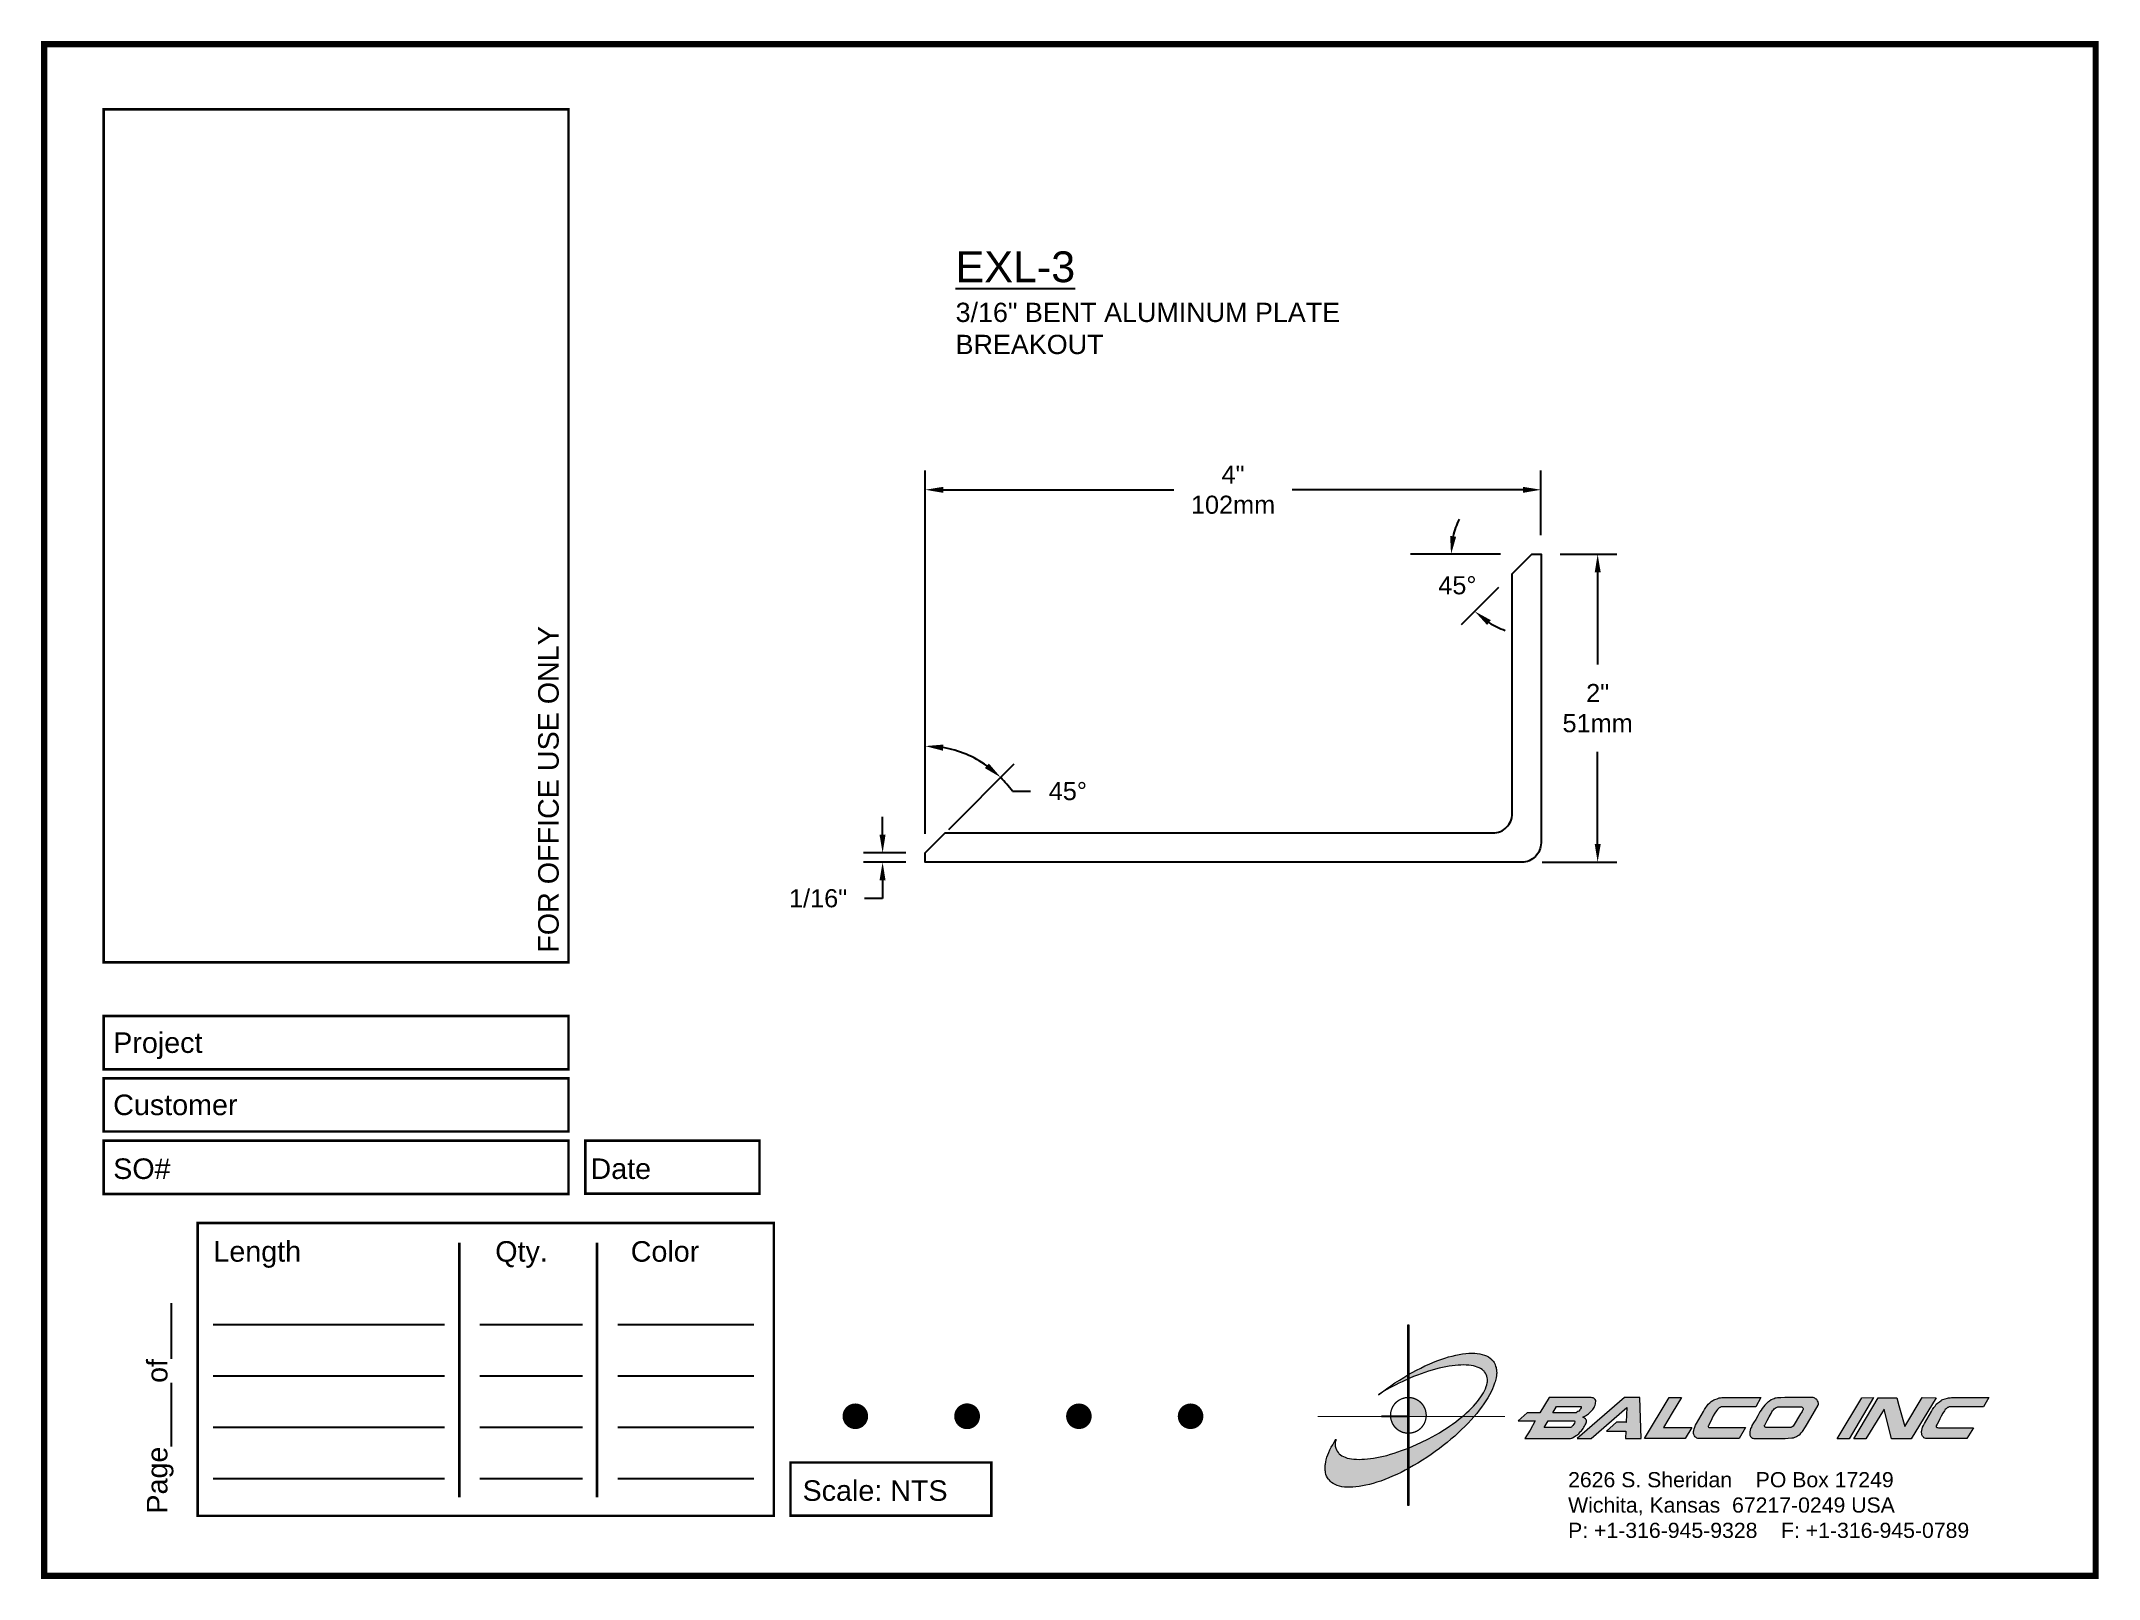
# Paper-space layout 'Breakout' of a CAD drawing. Header units: inches. Extents: x 0 to 10, y 0 to 7.5.
# The model-space entities are those that its viewports show. They can reach past a viewport. Long polylines and large blocks are cut down to what shows.
import ezdxf

# ---------------------------------------------------------------- set-up
doc = ezdxf.new("R2010")
doc.units = ezdxf.units.IN
doc.header["$MEASUREMENT"] = 0
for name, color, linetype in [('Border', 7, 'Continuous'), ('Dimensions', 3, 'Continuous'), ('Metals', 7, 'Continuous'), ('Text', 2, 'Continuous')]:
    doc.layers.add(name, color=color, linetype=linetype)
doc.styles.add('Arial', font='arial.ttf')
doc.dimstyles.new('ARIAL', dxfattribs={"dimtxt": 0.1175, "dimasz": 0.1175, "dimexe": 0.125, "dimexo": 0.125, "dimgap": 0.125, "dimtad": 0, "dimtih": 1, "dimtoh": 1, "dimdec": 4, "dimzin": 0, "dimdsep": 46, "dimlunit": 4, "dimtxsty": 'Arial', "dimcen": 0.09, "dimadec": 0, "dimazin": 0, "dimtfac": 1, "dimtdec": 4, "dimtofl": 0, "dimtmove": 0, "dimatfit": 3, "dimfxl": 0, "dimfrac": 2, "dimtolj": 1, "dimtzin": 0, "dimarcsym": 0})

# ---------------------------------------------------------------- blocks, each defined once
blk = doc.blocks.new('CADlogo')
h = blk.add_hatch(color=256)
h.paths.add_polyline_path([(0.918, 1.81), (0.909, 1.81), (0.909, 1.322), (0.918, 1.327)])
h.paths.add_polyline_path([(0.918, 1.285), (0.909, 1.281), (0.909, 1.1), (0.918, 1.1)])
h.paths.add_polyline_path([(0.918, 0.917), (0.909, 0.917), (0.909, 0.762), (0.909, 0.753), (0.91, 0.753), (0.918, 0.753)])
h.paths.add_polyline_path([(0.918, 1.091), (0.918, 1.1), (0.91, 1.1), (0.909, 1.1), (0.909, 0.917), (0.918, 0.917), (0.918, 0.919), (0.915, 0.919)])
h.paths.add_polyline_path([(0.918, 0.412), (0.909, 0.407), (0.909, 0.049), (0.918, 0.049)])
h.paths.add_polyline_path([(0.918, 0.753), (0.909, 0.753), (0.909, 0.606), (0.918, 0.609)])
h.paths.add_polyline_path([(0.918, 0.609), (0.909, 0.606), (0.909, 0.407), (0.918, 0.412)])
h.paths.add_polyline_path([(0.918, 1.327), (0.909, 1.322), (0.909, 1.281), (0.918, 1.285)])
h = blk.add_hatch(color=175)
h.paths.add_polyline_path([(0.574, 0.51), (0.543, 0.506), (0.514, 0.502), (0.487, 0.499), (0.459, 0.499), (0.432, 0.497), (0.406, 0.499), (0.382, 0.5), (0.36, 0.502), (0.338, 0.508), (0.318, 0.511), (0.298, 0.519), (0.282, 0.526), (0.265, 0.533), (0.252, 0.543), (0.24, 0.553), (0.234, 0.559), (0.229, 0.564), (0.22, 0.577), (0.212, 0.592), (0.205, 0.607), (0.203, 0.616), (0.201, 0.627), (0.199, 0.643), (0.201, 0.66), (0.201, 0.671), (0.205, 0.682), (0.207, 0.694), (0.19, 0.667), (0.176, 0.641), (0.161, 0.616), (0.148, 0.59), (0.137, 0.566), (0.128, 0.543), (0.119, 0.519), (0.113, 0.495), (0.108, 0.473), (0.104, 0.451), (0.103, 0.44), (0.103, 0.429), (0.101, 0.409), (0.103, 0.391), (0.104, 0.38), (0.106, 0.371), (0.11, 0.352), (0.115, 0.336), (0.124, 0.318), (0.13, 0.31), (0.135, 0.301), (0.143, 0.294), (0.15, 0.286), (0.165, 0.274), (0.181, 0.263), (0.199, 0.254), (0.22, 0.244), (0.242, 0.237), (0.263, 0.232), (0.289, 0.228), (0.315, 0.226), (0.342, 0.226), (0.371, 0.226), (0.402, 0.23), (0.434, 0.233), (0.467, 0.239), (0.499, 0.246), (0.534, 0.254), (0.571, 0.263), (0.606, 0.275), (0.644, 0.286), (0.682, 0.301), (0.721, 0.318), (0.759, 0.334), (0.799, 0.352), (0.841, 0.371), (0.882, 0.393), (0.909, 0.407), (0.909, 0.606), (0.884, 0.596), (0.847, 0.583), (0.81, 0.57), (0.774, 0.559), (0.739, 0.548), (0.704, 0.537), (0.671, 0.53), (0.638, 0.522), (0.606, 0.515)])
h.paths.add_polyline_path([(1.18, 0.738), (1.109, 0.698), (1.034, 0.661), (0.957, 0.627), (0.918, 0.609), (0.918, 0.412), (0.924, 0.414), (0.964, 0.438), (1.006, 0.462), (1.05, 0.489), (1.092, 0.517), (1.134, 0.544), (1.174, 0.574), (1.215, 0.603), (1.253, 0.634), (1.291, 0.663), (1.328, 0.694), (1.365, 0.725), (1.399, 0.757), (1.432, 0.788), (1.463, 0.819), (1.494, 0.85), (1.524, 0.883), (1.554, 0.917), (1.44, 0.917), (1.429, 0.908), (1.401, 0.886), (1.374, 0.864), (1.343, 0.842), (1.312, 0.822), (1.28, 0.8), (1.248, 0.778), (1.215, 0.758)])
h.paths.add_polyline_path([(1.769, 1.382), (1.767, 1.393), (1.763, 1.404), (1.758, 1.422), (1.749, 1.441), (1.743, 1.45), (1.738, 1.457), (1.73, 1.464), (1.725, 1.472), (1.709, 1.485), (1.692, 1.496), (1.674, 1.506), (1.654, 1.514), (1.632, 1.521), (1.61, 1.527), (1.584, 1.53), (1.559, 1.532), (1.531, 1.532), (1.502, 1.532), (1.471, 1.53), (1.44, 1.527), (1.407, 1.521), (1.374, 1.514), (1.339, 1.505), (1.304, 1.496), (1.268, 1.485), (1.229, 1.472), (1.191, 1.457), (1.152, 1.442), (1.114, 1.426), (1.074, 1.408), (1.034, 1.388), (0.991, 1.367), (0.951, 1.346), (0.918, 1.327), (0.918, 1.285), (0.926, 1.289), (0.964, 1.305), (1.001, 1.32), (1.037, 1.333), (1.074, 1.346), (1.109, 1.356), (1.143, 1.367), (1.178, 1.378), (1.213, 1.386), (1.246, 1.393), (1.277, 1.4), (1.31, 1.406), (1.339, 1.41), (1.368, 1.413), (1.398, 1.417), (1.425, 1.417), (1.452, 1.419), (1.476, 1.417), (1.502, 1.415), (1.524, 1.413), (1.546, 1.408), (1.566, 1.404), (1.584, 1.397), (1.602, 1.389), (1.617, 1.382), (1.632, 1.373), (1.644, 1.362), (1.65, 1.356), (1.655, 1.351), (1.665, 1.338), (1.672, 1.325), (1.677, 1.309), (1.681, 1.294), (1.683, 1.278), (1.683, 1.261), (1.683, 1.252), (1.681, 1.243), (1.677, 1.225), (1.672, 1.207), (1.665, 1.186), (1.655, 1.166), (1.644, 1.146), (1.632, 1.126), (1.619, 1.106), (1.602, 1.084), (1.586, 1.062), (1.568, 1.04), (1.548, 1.018), (1.527, 0.996), (1.504, 0.974), (1.48, 0.952), (1.456, 0.93), (1.44, 0.917), (1.554, 0.917), (1.579, 0.945), (1.602, 0.976), (1.626, 1.007), (1.648, 1.038), (1.668, 1.067), (1.687, 1.097), (1.703, 1.128), (1.719, 1.155), (1.732, 1.185), (1.743, 1.212), (1.752, 1.239), (1.758, 1.252), (1.762, 1.265), (1.767, 1.291), (1.771, 1.314), (1.771, 1.327), (1.773, 1.338), (1.771, 1.362), (1.771, 1.373)])
h.paths.add_polyline_path([(0.867, 1.296), (0.825, 1.271), (0.781, 1.243), (0.741, 1.214), (0.701, 1.186), (0.66, 1.157), (0.622, 1.128), (0.675, 1.161), (0.732, 1.194), (0.79, 1.225), (0.82, 1.239), (0.851, 1.254), (0.909, 1.281), (0.909, 1.322)])
h = blk.add_hatch(color=256)
h.paths.add_polyline_path([(1.074, 0.991), (1.07, 1.001), (1.065, 1.011), (1.059, 1.021), (1.053, 1.03), (1.046, 1.038), (1.039, 1.047), (1.031, 1.054), (1.022, 1.062), (1.014, 1.068), (1.004, 1.074), (0.995, 1.08), (0.985, 1.085), (0.975, 1.089), (0.964, 1.093), (0.954, 1.096), (0.943, 1.098), (0.932, 1.099), (0.921, 1.1), (0.918, 1.1), (0.918, 0.917), (0.94, 0.917), (1.086, 0.917), (1.087, 0.927), (1.086, 0.938), (1.085, 0.949), (1.083, 0.96), (1.081, 0.97), (1.078, 0.981)])
h.paths.add_polyline_path([(0.909, 0.917), (0.739, 0.917), (0.74, 0.91), (0.741, 0.899), (0.743, 0.888), (0.746, 0.878), (0.75, 0.867), (0.754, 0.857), (0.758, 0.847), (0.764, 0.837), (0.77, 0.828), (0.776, 0.819), (0.783, 0.811), (0.791, 0.803), (0.799, 0.795), (0.808, 0.788), (0.817, 0.782), (0.826, 0.776), (0.836, 0.771), (0.846, 0.766), (0.856, 0.762), (0.867, 0.759), (0.877, 0.757), (0.888, 0.755), (0.899, 0.753), (0.909, 0.753)])
h.paths.add_polyline_path([(0.918, 1.1), (0.91, 1.1), (0.909, 1.1), (0.909, 0.917), (0.918, 0.917)])
h = blk.add_hatch(color=256)
h.paths.add_polyline_path([(2.148, 0.874), (2.098, 0.784), (2.049, 0.7), (2.484, 0.7), (2.491, 0.702), (2.501, 0.703), (2.508, 0.705), (2.512, 0.707), (2.517, 0.711), (2.532, 0.72), (2.546, 0.729), (2.554, 0.735), (2.563, 0.74), (2.572, 0.747), (2.581, 0.757), (2.59, 0.768), (2.599, 0.777), (2.616, 0.799), (2.623, 0.811), (2.63, 0.822), (2.636, 0.833), (2.641, 0.844), (2.645, 0.855), (2.647, 0.864), (2.647, 0.879), (2.645, 0.883), (2.641, 0.886), (2.638, 0.892), (2.629, 0.899), (2.619, 0.905), (2.612, 0.91), (2.64, 0.921), (2.658, 0.936), (2.669, 0.943), (2.678, 0.95), (2.694, 0.967), (2.702, 0.976), (2.709, 0.985), (2.716, 0.994), (2.722, 1.005), (2.727, 1.014), (2.731, 1.025), (2.735, 1.038), (2.736, 1.049), (2.738, 1.062), (2.738, 1.073), (2.733, 1.082), (2.727, 1.088), (2.72, 1.093), (2.713, 1.097), (2.704, 1.099), (2.694, 1.1), (2.685, 1.102), (2.674, 1.102), (2.285, 1.102), (2.195, 0.952), (2.069, 0.952), (1.981, 0.874)])
h.paths.add_polyline_path([(2.274, 0.874), (2.53, 0.874), (2.534, 0.865), (2.532, 0.852), (2.524, 0.841), (2.515, 0.828), (2.505, 0.815), (2.493, 0.81), (2.49, 0.808), (2.235, 0.808)], flags=16)
h.paths.add_polyline_path([(2.321, 0.952), (2.356, 1.014), (2.587, 1.014), (2.592, 1.014), (2.597, 1.014), (2.597, 1.003), (2.59, 0.991), (2.583, 0.98), (2.569, 0.966), (2.555, 0.958), (2.546, 0.952), (2.535, 0.952)], flags=16)
h.paths.add_polyline_path([(3.04, 1.002), (3.036, 0.859), (2.941, 0.859), (2.844, 0.773), (3.031, 0.773), (3.027, 0.7), (3.181, 0.7), (3.168, 1.102), (3.02, 1.102), (2.557, 0.7), (2.694, 0.7)])
h.paths.add_polyline_path([(3.214, 0.7), (3.611, 0.7), (3.675, 0.808), (3.397, 0.808), (3.441, 0.881), (3.483, 0.952), (3.574, 1.102), (3.454, 1.102)])
h.paths.add_polyline_path([(3.788, 0.965), (3.766, 0.927), (3.743, 0.885), (3.721, 0.846), (3.71, 0.83), (3.702, 0.811), (3.697, 0.795), (3.693, 0.778), (3.691, 0.769), (3.691, 0.76), (3.691, 0.749), (3.693, 0.74), (3.7, 0.727), (3.708, 0.716), (3.711, 0.714), (3.724, 0.705), (3.733, 0.702), (3.744, 0.702), (3.757, 0.7), (3.774, 0.7), (4.134, 0.7), (4.196, 0.808), (3.854, 0.808), (3.841, 0.808), (3.833, 0.816), (3.836, 0.826), (3.843, 0.841), (3.856, 0.864), (3.869, 0.892), (3.883, 0.921), (3.898, 0.949), (3.914, 0.972), (3.924, 0.983), (3.931, 0.992), (3.943, 1.002), (3.954, 1.008), (3.969, 1.011), (4.297, 1.011), (4.346, 1.102), (4.238, 1.102), (4.15, 1.102), (4.075, 1.1), (3.997, 1.102), (3.982, 1.1), (3.968, 1.1), (3.955, 1.099), (3.942, 1.097), (3.92, 1.089), (3.9, 1.082), (3.889, 1.078), (3.88, 1.073), (3.863, 1.062), (3.849, 1.049), (3.834, 1.035), (3.821, 1.018), (3.81, 1.002), (3.799, 0.983)])
h.paths.add_polyline_path([(4.509, 1.097), (4.496, 1.095), (4.485, 1.093), (4.476, 1.089), (4.465, 1.086), (4.447, 1.077), (4.43, 1.066), (4.421, 1.06), (4.414, 1.055), (4.399, 1.04), (4.386, 1.025), (4.372, 1.011), (4.361, 0.994), (4.35, 0.976), (4.337, 0.96), (4.317, 0.923), (4.297, 0.888), (4.275, 0.855), (4.26, 0.828), (4.255, 0.813), (4.247, 0.799), (4.244, 0.784), (4.242, 0.777), (4.24, 0.769), (4.238, 0.753), (4.238, 0.735), (4.246, 0.722), (4.251, 0.714), (4.253, 0.713), (4.257, 0.711), (4.262, 0.705), (4.269, 0.703), (4.278, 0.702), (4.289, 0.7), (4.564, 0.7), (4.571, 0.7), (4.584, 0.702), (4.613, 0.703), (4.648, 0.707), (4.664, 0.709), (4.677, 0.713), (4.686, 0.716), (4.694, 0.722), (4.705, 0.727), (4.717, 0.735), (4.73, 0.744), (4.741, 0.755), (4.752, 0.769), (4.781, 0.815), (4.833, 0.903), (4.906, 1.025), (4.908, 1.035), (4.908, 1.046), (4.906, 1.051), (4.906, 1.057), (4.9, 1.069), (4.893, 1.08), (4.889, 1.082), (4.888, 1.086), (4.88, 1.089), (4.873, 1.093), (4.866, 1.097), (4.856, 1.1), (4.846, 1.1), (4.844, 1.1), (4.73, 1.1), (4.626, 1.1), (4.58, 1.1), (4.542, 1.099), (4.524, 1.099)])
h.paths.add_polyline_path([(4.527, 1.011), (4.54, 1.011), (4.745, 1.011), (4.752, 1.003), (4.758, 0.998), (4.758, 0.985), (4.756, 0.98), (4.754, 0.974), (4.749, 0.965), (4.743, 0.956), (4.734, 0.941), (4.663, 0.821), (4.648, 0.812), (4.639, 0.81), (4.633, 0.808), (4.622, 0.808), (4.61, 0.808), (4.416, 0.808), (4.398, 0.808), (4.39, 0.813), (4.387, 0.813), (4.385, 0.819), (4.378, 0.825), (4.385, 0.832), (4.408, 0.877), (4.428, 0.914), (4.447, 0.945), (4.454, 0.96), (4.461, 0.971), (4.474, 0.986), (4.487, 0.996), (4.496, 1.002), (4.508, 1.009), (4.516, 1.009)], flags=16)
h.paths.add_polyline_path([(5.089, 0.698), (5.206, 0.698), (5.445, 1.1), (5.33, 1.099)])
h.paths.add_polyline_path([(5.489, 1.099), (5.252, 0.698), (5.37, 0.698), (5.548, 0.987), (5.621, 0.698), (5.811, 0.698), (6.055, 1.099), (5.919, 1.1), (5.749, 0.817), (5.709, 0.954), (5.691, 1.024), (5.672, 1.099)])
h.paths.add_polyline_path([(6.086, 1.06), (6.069, 1.047), (6.056, 1.035), (6.044, 1.018), (6.031, 1.002), (6.02, 0.983), (6.009, 0.965), (5.987, 0.925), (5.965, 0.885), (5.941, 0.846), (5.932, 0.828), (5.923, 0.811), (5.917, 0.795), (5.914, 0.778), (5.912, 0.769), (5.912, 0.758), (5.914, 0.749), (5.916, 0.738), (5.921, 0.725), (5.928, 0.716), (5.936, 0.709), (5.945, 0.705), (5.954, 0.702), (5.965, 0.7), (5.98, 0.7), (5.994, 0.7), (6.355, 0.7), (6.419, 0.806), (6.073, 0.806), (6.056, 0.811), (6.056, 0.821), (6.056, 0.826), (6.064, 0.841), (6.077, 0.864), (6.089, 0.892), (6.104, 0.919), (6.119, 0.947), (6.135, 0.972), (6.144, 0.983), (6.153, 0.992), (6.163, 1), (6.166, 1.003), (6.172, 1.005), (6.178, 1.008), (6.19, 1.011), (6.517, 1.011), (6.569, 1.1), (6.459, 1.102), (6.373, 1.1), (6.296, 1.1), (6.217, 1.1), (6.203, 1.1), (6.19, 1.099), (6.175, 1.099), (6.164, 1.095), (6.141, 1.089), (6.12, 1.082), (6.111, 1.077), (6.102, 1.073)])
blk.add_hatch(color=256).paths.add_polyline_path([(0.918, 0.609), (0.909, 0.606), (0.909, 0.407), (0.918, 0.412)])
for q in [(0.65, 0.917), (0.909, 0.648)]:
    blk.add_line((0.909, 0.917), q)
at = {"color": 7, "lineweight": 0}
for points in [[(0.909, 1.81), (0.918, 1.81), (0.918, 0.049), (0.909, 0.049), (0.909, 1.81)], [(2.738, 1.073), (2.733, 1.082), (2.727, 1.088), (2.72, 1.093), (2.713, 1.097), (2.704, 1.099), (2.694, 1.1), (2.685, 1.102), (2.674, 1.102), (2.285, 1.102), (2.195, 0.952), (2.069, 0.952), (1.981, 0.874), (2.148, 0.874), (2.098, 0.784), (2.049, 0.7), (2.484, 0.7), (2.491, 0.702), (2.501, 0.703), (2.508, 0.705), (2.512, 0.707), (2.517, 0.711), (2.532, 0.72), (2.546, 0.729), (2.554, 0.735), (2.563, 0.74), (2.572, 0.747), (2.581, 0.757), (2.59, 0.768), (2.599, 0.777), (2.616, 0.799), (2.623, 0.811), (2.63, 0.822), (2.636, 0.833), (2.641, 0.844), (2.645, 0.855), (2.647, 0.864), (2.647, 0.874), (2.647, 0.879), (2.645, 0.883), (2.641, 0.886), (2.638, 0.892), (2.629, 0.899), (2.619, 0.905), (2.612, 0.91), (2.64, 0.921), (2.658, 0.936), (2.669, 0.943), (2.678, 0.95), (2.694, 0.967), (2.702, 0.976), (2.709, 0.985), (2.716, 0.994), (2.722, 1.005), (2.727, 1.014), (2.731, 1.025), (2.735, 1.038), (2.736, 1.049), (2.738, 1.062), (2.738, 1.073), (2.738, 1.073)], [(2.587, 0.985), (2.583, 0.98), (2.572, 0.969), (2.565, 0.963), (2.555, 0.958), (2.546, 0.952), (2.535, 0.952), (2.321, 0.952), (2.356, 1.014), (2.587, 1.014), (2.592, 1.014), (2.594, 1.014), (2.596, 1.013), (2.597, 1.011), (2.597, 1.005), (2.596, 1), (2.59, 0.991), (2.587, 0.985), (2.587, 0.985)], [(3.027, 0.7), (3.181, 0.7), (3.168, 1.102), (3.02, 1.102), (2.557, 0.7), (2.694, 0.7), (3.04, 1.002), (3.036, 0.859), (3.038, 0.859), (2.941, 0.859), (2.844, 0.773), (3.031, 0.773), (3.027, 0.7), (3.027, 0.7)], [(3.214, 0.7), (3.454, 1.102), (3.574, 1.102), (3.483, 0.952), (3.441, 0.881), (3.397, 0.808), (3.675, 0.808), (3.611, 0.7), (3.214, 0.7), (3.214, 0.7)], [(3.969, 1.011), (3.96, 1.009), (3.955, 1.007), (3.949, 1.005), (3.946, 1.003), (3.94, 1), (3.931, 0.992), (3.924, 0.983), (3.914, 0.972), (3.898, 0.949), (3.883, 0.921), (3.869, 0.892), (3.856, 0.864), (3.843, 0.841), (3.836, 0.826), (3.834, 0.821), (3.834, 0.817), (3.836, 0.813), (3.839, 0.81), (3.847, 0.808), (3.854, 0.808), (4.196, 0.808), (4.134, 0.7), (3.774, 0.7), (3.757, 0.7), (3.744, 0.702), (3.733, 0.702), (3.724, 0.705), (3.715, 0.711), (3.711, 0.713), (3.708, 0.716), (3.7, 0.727), (3.693, 0.74), (3.691, 0.749), (3.691, 0.76), (3.691, 0.769), (3.693, 0.778), (3.697, 0.795), (3.702, 0.811), (3.71, 0.83), (3.721, 0.846), (3.743, 0.885), (3.766, 0.927), (3.788, 0.965), (3.799, 0.983), (3.81, 1.002), (3.821, 1.018), (3.834, 1.035), (3.849, 1.049), (3.863, 1.062), (3.88, 1.073), (3.889, 1.078), (3.9, 1.082), (3.92, 1.089), (3.942, 1.097), (3.955, 1.099), (3.968, 1.1), (3.982, 1.1), (3.997, 1.102), (4.075, 1.1), (4.15, 1.102), (4.238, 1.102), (4.346, 1.102), (4.297, 1.011), (3.969, 1.011), (3.969, 1.011)], [(4.846, 1.1), (4.844, 1.1), (4.73, 1.1), (4.626, 1.1), (4.58, 1.1), (4.542, 1.099), (4.524, 1.099), (4.509, 1.097), (4.496, 1.095), (4.485, 1.093), (4.476, 1.089), (4.465, 1.086), (4.447, 1.077), (4.43, 1.066), (4.421, 1.06), (4.414, 1.055), (4.399, 1.04), (4.386, 1.025), (4.372, 1.011), (4.361, 0.994), (4.35, 0.976), (4.337, 0.96), (4.317, 0.923), (4.297, 0.888), (4.275, 0.855), (4.26, 0.828), (4.255, 0.813), (4.247, 0.799), (4.244, 0.784), (4.242, 0.777), (4.24, 0.769), (4.238, 0.753), (4.238, 0.735), (4.246, 0.722), (4.251, 0.714), (4.253, 0.713), (4.257, 0.711), (4.262, 0.705), (4.269, 0.703), (4.278, 0.702), (4.289, 0.7), (4.564, 0.7), (4.571, 0.7), (4.584, 0.702), (4.613, 0.703), (4.648, 0.707), (4.664, 0.709), (4.677, 0.713), (4.686, 0.716), (4.694, 0.722), (4.705, 0.727), (4.717, 0.735), (4.73, 0.744), (4.741, 0.755), (4.752, 0.769), (4.781, 0.815), (4.833, 0.903), (4.906, 1.025), (4.908, 1.035), (4.908, 1.046), (4.906, 1.051), (4.906, 1.057), (4.9, 1.069), (4.897, 1.075), (4.893, 1.08), (4.889, 1.082), (4.888, 1.086), (4.88, 1.089), (4.873, 1.093), (4.866, 1.097), (4.856, 1.1), (4.846, 1.1), (4.846, 1.1)], [(4.734, 0.941), (4.663, 0.821), (4.653, 0.815), (4.646, 0.811), (4.639, 0.81), (4.633, 0.808), (4.622, 0.808), (4.61, 0.808), (4.416, 0.808), (4.403, 0.808), (4.396, 0.81), (4.39, 0.813), (4.388, 0.813), (4.386, 0.815), (4.385, 0.819), (4.383, 0.821), (4.383, 0.826), (4.383, 0.83), (4.385, 0.832), (4.408, 0.877), (4.428, 0.914), (4.447, 0.945), (4.454, 0.96), (4.461, 0.971), (4.471, 0.982), (4.478, 0.989), (4.487, 0.996), (4.496, 1.002), (4.505, 1.007), (4.511, 1.009), (4.516, 1.009), (4.527, 1.011), (4.54, 1.011), (4.743, 1.011), (4.749, 1.007), (4.752, 1.003), (4.756, 1), (4.758, 0.994), (4.758, 0.985), (4.756, 0.98), (4.754, 0.974), (4.749, 0.965), (4.743, 0.956), (4.734, 0.941), (4.734, 0.941)], [(5.089, 0.698), (5.33, 1.099), (5.445, 1.1), (5.206, 0.698), (5.091, 0.698), (5.089, 0.698), (5.089, 0.698)], [(5.811, 0.698), (5.621, 0.698), (5.548, 0.987), (5.37, 0.698), (5.252, 0.698), (5.489, 1.099), (5.672, 1.099), (5.691, 1.024), (5.709, 0.954), (5.749, 0.817), (5.919, 1.1), (6.055, 1.099), (5.811, 0.698), (5.811, 0.698)], [(6.19, 1.011), (6.181, 1.009), (6.175, 1.007), (6.172, 1.005), (6.166, 1.003), (6.163, 1), (6.153, 0.992), (6.144, 0.983), (6.135, 0.972), (6.119, 0.947), (6.104, 0.919), (6.089, 0.892), (6.077, 0.864), (6.064, 0.841), (6.056, 0.826), (6.056, 0.821), (6.056, 0.815), (6.058, 0.811), (6.062, 0.81), (6.067, 0.808), (6.077, 0.806), (6.419, 0.806), (6.355, 0.7), (5.994, 0.7), (5.98, 0.7), (5.965, 0.7), (5.954, 0.702), (5.945, 0.705), (5.936, 0.709), (5.932, 0.713), (5.928, 0.716), (5.921, 0.725), (5.916, 0.738), (5.914, 0.749), (5.912, 0.758), (5.912, 0.769), (5.914, 0.778), (5.917, 0.795), (5.923, 0.811), (5.932, 0.828), (5.941, 0.846), (5.965, 0.885), (5.987, 0.925), (6.009, 0.965), (6.02, 0.983), (6.031, 1.002), (6.044, 1.018), (6.056, 1.035), (6.069, 1.047), (6.086, 1.06), (6.102, 1.073), (6.111, 1.077), (6.12, 1.082), (6.141, 1.089), (6.164, 1.095), (6.175, 1.099), (6.19, 1.099), (6.203, 1.1), (6.217, 1.1), (6.296, 1.1), (6.373, 1.1), (6.459, 1.102), (6.569, 1.1), (6.517, 1.011), (6.19, 1.011), (6.19, 1.011)], [(2.484, 0.808), (2.235, 0.808), (2.274, 0.874), (2.524, 0.874), (2.53, 0.872), (2.532, 0.87), (2.533, 0.866), (2.533, 0.863), (2.532, 0.852), (2.524, 0.841), (2.515, 0.828), (2.506, 0.817), (2.501, 0.813), (2.493, 0.81), (2.49, 0.808), (2.486, 0.808), (2.484, 0.808), (2.484, 0.808)]]:
    blk.add_lwpolyline(points, dxfattribs=at)
at = {"color": 175, "lineweight": 0}
blk.add_lwpolyline([(1.758, 1.422), (1.763, 1.404), (1.767, 1.393), (1.769, 1.382), (1.771, 1.373), (1.771, 1.362), (1.773, 1.338), (1.771, 1.327), (1.771, 1.314), (1.767, 1.291), (1.762, 1.265), (1.758, 1.252), (1.752, 1.239), (1.743, 1.212), (1.732, 1.185), (1.719, 1.155), (1.703, 1.128), (1.687, 1.097), (1.668, 1.067), (1.648, 1.038), (1.626, 1.007), (1.602, 0.976), (1.579, 0.945), (1.551, 0.914), (1.524, 0.883), (1.494, 0.85), (1.463, 0.819), (1.432, 0.788), (1.399, 0.757), (1.365, 0.725), (1.328, 0.694), (1.291, 0.663), (1.253, 0.634), (1.215, 0.603), (1.174, 0.574), (1.134, 0.544), (1.092, 0.517), (1.05, 0.489), (1.006, 0.462), (0.964, 0.438), (0.924, 0.414), (0.882, 0.393), (0.841, 0.371), (0.799, 0.352), (0.759, 0.334), (0.721, 0.318), (0.682, 0.301), (0.644, 0.286), (0.606, 0.275), (0.571, 0.263), (0.534, 0.254), (0.499, 0.246), (0.467, 0.239), (0.434, 0.233), (0.402, 0.23), (0.371, 0.226), (0.342, 0.226), (0.315, 0.226), (0.289, 0.228), (0.263, 0.232), (0.242, 0.237), (0.22, 0.244), (0.199, 0.254), (0.181, 0.263), (0.165, 0.274), (0.15, 0.286), (0.143, 0.294), (0.135, 0.301), (0.13, 0.31), (0.124, 0.318), (0.115, 0.336), (0.11, 0.352), (0.106, 0.371), (0.104, 0.38), (0.103, 0.391), (0.101, 0.409), (0.103, 0.429), (0.103, 0.44), (0.104, 0.451), (0.108, 0.473), (0.113, 0.495), (0.119, 0.519), (0.128, 0.543), (0.137, 0.566), (0.148, 0.59), (0.161, 0.616), (0.176, 0.641), (0.19, 0.667), (0.207, 0.694), (0.205, 0.682), (0.201, 0.671), (0.201, 0.66), (0.199, 0.649), (0.199, 0.638), (0.201, 0.627), (0.203, 0.616), (0.205, 0.607), (0.212, 0.592), (0.22, 0.577), (0.229, 0.564), (0.234, 0.559), (0.24, 0.553), (0.252, 0.543), (0.265, 0.533), (0.282, 0.526), (0.298, 0.519), (0.318, 0.511), (0.338, 0.508), (0.36, 0.502), (0.382, 0.5), (0.406, 0.499), (0.432, 0.497), (0.459, 0.499), (0.487, 0.499), (0.514, 0.502), (0.543, 0.506), (0.574, 0.51), (0.606, 0.515), (0.638, 0.522), (0.671, 0.53), (0.704, 0.537), (0.739, 0.548), (0.774, 0.559), (0.81, 0.57), (0.847, 0.583), (0.884, 0.596), (0.92, 0.61), (0.957, 0.627), (1.034, 0.661), (1.109, 0.698), (1.18, 0.738), (1.215, 0.758), (1.248, 0.778), (1.28, 0.8), (1.312, 0.822), (1.343, 0.842), (1.374, 0.864), (1.401, 0.886), (1.429, 0.908), (1.456, 0.93), (1.48, 0.952), (1.504, 0.974), (1.527, 0.996), (1.548, 1.018), (1.568, 1.04), (1.586, 1.062), (1.602, 1.084), (1.619, 1.106), (1.632, 1.126), (1.644, 1.146), (1.655, 1.166), (1.665, 1.186), (1.672, 1.207), (1.677, 1.225), (1.681, 1.243), (1.683, 1.252), (1.683, 1.261), (1.683, 1.278), (1.681, 1.294), (1.677, 1.309), (1.672, 1.325), (1.665, 1.338), (1.655, 1.351), (1.65, 1.356), (1.644, 1.362), (1.632, 1.373), (1.617, 1.382), (1.602, 1.389), (1.584, 1.397), (1.566, 1.404), (1.546, 1.408), (1.524, 1.413), (1.502, 1.415), (1.476, 1.417), (1.452, 1.419), (1.425, 1.417), (1.398, 1.417), (1.368, 1.413), (1.339, 1.41), (1.31, 1.406), (1.277, 1.4), (1.246, 1.393), (1.213, 1.386), (1.178, 1.378), (1.143, 1.367), (1.109, 1.356), (1.074, 1.346), (1.037, 1.333), (1.001, 1.32), (0.964, 1.305), (0.926, 1.289), (0.851, 1.254), (0.82, 1.239), (0.79, 1.225), (0.732, 1.194), (0.675, 1.161), (0.622, 1.128), (0.66, 1.157), (0.701, 1.186), (0.741, 1.214), (0.781, 1.243), (0.825, 1.271), (0.867, 1.296), (0.909, 1.322), (0.951, 1.346), (0.991, 1.367), (1.034, 1.388), (1.074, 1.408), (1.114, 1.426), (1.152, 1.442), (1.191, 1.457), (1.229, 1.472), (1.268, 1.485), (1.304, 1.496), (1.339, 1.505), (1.374, 1.514), (1.407, 1.521), (1.44, 1.527), (1.471, 1.53), (1.502, 1.532), (1.531, 1.532), (1.559, 1.532), (1.584, 1.53), (1.61, 1.527), (1.632, 1.521), (1.654, 1.514), (1.674, 1.506), (1.692, 1.496), (1.709, 1.485), (1.725, 1.472), (1.73, 1.464), (1.738, 1.457), (1.743, 1.45), (1.749, 1.441), (1.758, 1.422), (1.758, 1.422)], dxfattribs=at)
at = {"color": 7, "lineweight": 0, "const_width": 0.0128}
blk.add_lwpolyline([(1.087, 0.927), (1.086, 0.938), (1.085, 0.949), (1.083, 0.96), (1.081, 0.97), (1.078, 0.981), (1.074, 0.991), (1.07, 1.001), (1.065, 1.011), (1.059, 1.021), (1.053, 1.03), (1.046, 1.038), (1.039, 1.047), (1.031, 1.054), (1.022, 1.062), (1.014, 1.068), (1.004, 1.074), (0.995, 1.08), (0.985, 1.085), (0.975, 1.089), (0.964, 1.093), (0.954, 1.096), (0.943, 1.098), (0.932, 1.099), (0.921, 1.1), (0.91, 1.1), (0.899, 1.1), (0.888, 1.099), (0.877, 1.097), (0.867, 1.094), (0.856, 1.091), (0.846, 1.087), (0.836, 1.082), (0.826, 1.077), (0.817, 1.071), (0.808, 1.065), (0.799, 1.058), (0.791, 1.05), (0.783, 1.043), (0.776, 1.034), (0.77, 1.025), (0.764, 1.016), (0.758, 1.006), (0.754, 0.996), (0.75, 0.986), (0.746, 0.976), (0.743, 0.965), (0.741, 0.954), (0.74, 0.943), (0.739, 0.932), (0.739, 0.921), (0.74, 0.91), (0.741, 0.899), (0.743, 0.888), (0.746, 0.878), (0.75, 0.867), (0.754, 0.857), (0.758, 0.847), (0.764, 0.837), (0.77, 0.828), (0.776, 0.819), (0.783, 0.811), (0.791, 0.803), (0.799, 0.795), (0.808, 0.788), (0.817, 0.782), (0.826, 0.776), (0.836, 0.771), (0.846, 0.766), (0.856, 0.762), (0.867, 0.759), (0.877, 0.757), (0.888, 0.755), (0.899, 0.753), (0.91, 0.753), (0.921, 0.753), (0.932, 0.754), (0.943, 0.756), (0.954, 0.758), (0.964, 0.761), (0.975, 0.764), (0.985, 0.769), (0.995, 0.773), (1.004, 0.779), (1.014, 0.785), (1.022, 0.792), (1.031, 0.799), (1.039, 0.807), (1.046, 0.815), (1.053, 0.824), (1.059, 0.833), (1.065, 0.842), (1.07, 0.852), (1.074, 0.862), (1.078, 0.872), (1.081, 0.883), (1.083, 0.894), (1.085, 0.905), (1.086, 0.916), (1.087, 0.927)], dxfattribs=at)
at = {"color": 7, "lineweight": 0}
blk.add_lwpolyline([(1.853, 0.917, 0.0091, 0.0091, 0), (0.029, 0.917, 0.00366, 0.00366, 0), (0.029, 0.917, 0.00366, 0.00366, 0)], format="xyseb", dxfattribs=at)
blk = doc.blocks.new('ACADlogo')
blk.add_blockref('CADlogo', (-0.011, 7.152))
blk = doc.blocks.new('ejccornerdetailsheet')
at = {"layer": 'Border', "color": 253}
for p, q in [((0.823, 1.224), (1.95, 1.224)), ((2.122, 1.224), (2.622, 1.224)), ((2.794, 1.224), (3.457, 1.224)), ((0.823, 0.974), (1.95, 0.974)), ((2.122, 0.974), (2.622, 0.974)), ((2.794, 0.974), (3.457, 0.974)), ((0.823, 0.724), (1.95, 0.724)), ((2.122, 0.724), (2.622, 0.724)), ((2.794, 0.724), (3.457, 0.724)), ((0.823, 0.474), (1.95, 0.474)), ((2.122, 0.474), (2.622, 0.474)), ((2.794, 0.474), (3.457, 0.474))]:
    blk.add_line(p, q, dxfattribs=at)
at = {"layer": 'Border'}
for points, const_width in [([(0, 7.461), (9.993, 7.461), (9.993, 0), (0, 0)], 0.03), ([(0.289, 7.143), (2.554, 7.143), (2.554, 2.988), (0.289, 2.988)], 0.0125), ([(0.289, 2.727), (2.554, 2.727), (2.554, 2.467), (0.289, 2.467)], 0.0125), ([(0.289, 2.423), (2.554, 2.423), (2.554, 2.164), (0.289, 2.164)], 0.0125), ([(0.289, 2.12), (2.554, 2.12), (2.554, 1.86), (0.289, 1.86)], 0.0125), ([(2.636, 1.861), (2.636, 2.12), (3.484, 2.12), (3.484, 1.861)], 0.0125), ([(3.554, 0.292), (0.747, 0.292), (0.747, 1.718), (3.554, 1.718)], 0.0125), ([(3.635, 0.552), (4.614, 0.552), (4.614, 0.293), (3.635, 0.293)], 0.0125)]:
    blk.add_lwpolyline(points, close=True, dxfattribs=dict(at, const_width=const_width))
at = {"layer": 'Border', "const_width": 0.0125}
for points in [[(2.022, 1.623), (2.022, 0.382)], [(2.693, 1.623), (2.693, 0.382)]]:
    blk.add_lwpolyline(points, dxfattribs=at)
at = {"layer": 'Border', "color": 175, "const_width": 0.0625}
for points in [[(3.92, 0.777, 1), (3.982, 0.777, 1)], [(4.464, 0.777, 1), (4.527, 0.777, 1)], [(5.009, 0.777, 1), (5.071, 0.777, 1)], [(5.553, 0.777, 1), (5.615, 0.777, 1)]]:
    blk.add_lwpolyline(points, format="xyb", close=True, dxfattribs=at)
at = {"layer": 'Border', "xscale": 0.5, "yscale": 0.5, "zscale": 0.5}
blk.add_blockref('ACADlogo', (6.194, -3.258), dxfattribs=at)
at = {"layer": 'Border', "style": 'Arial'}
for s, p in [('FOR OFFICE USE ONLY', (2.506, 3.035)), ('Page%%u        %%uof%%u       ', (0.6, 0.303))]:
    blk.add_text(s, height=0.1, rotation=90, dxfattribs=at).set_placement(p)
for s, p in [('Project', (0.336, 2.547)), ('Customer', (0.336, 2.244)), ('SO#', (0.336, 1.933)), ('Date', (2.661, 1.933)), ('Length', (0.824, 1.53)), ('Qty.', (2.197, 1.53)), ('Color', (2.857, 1.53)), ('Scale: NTS', (3.694, 0.365))]:
    blk.add_text(s, height=0.1, dxfattribs=at).set_placement(p)
at = {"layer": 'Border', "insert": (7.423, 0.505), "char_height": 0.074, "width": 2.3438, "attachment_point": 1, "style": 'Arial'}
blk.add_mtext('2626 S. Sheridan    PO Box 17249\\PWichita, Kansas  67217-0249 USA \\PP: +1-316-945-9328    F: +1-316-945-0789', dxfattribs=at)
blk = doc.blocks.new('*D8')
at = {"layer": 'Defpoints', "color": 0}
for p in [(24.241, 5.942), (24.241, 5.523), (20.241, 3.583)]:
    blk.add_point(p, dxfattribs=at)
at = {"layer": 'Dimensions', "color": 0, "lineweight": -2}
for p, q in [((20.241, 3.708), (20.241, 6.067)), ((24.241, 5.648), (24.241, 6.067)), ((20.359, 5.942), (21.857, 5.942)), ((24.124, 5.942), (22.626, 5.942))]:
    blk.add_line(p, q, dxfattribs=at)
at = {"layer": 'Dimensions', "color": 0}
for points in [[(20.359, 5.961), (20.359, 5.922), (20.241, 5.942)], [(24.124, 5.961), (24.124, 5.922), (24.241, 5.942)]]:
    blk.add_solid(points, dxfattribs=at)
at = {"layer": 'Dimensions', "color": 0, "insert": (22.241, 5.942), "char_height": 0.1175, "attachment_point": 5, "style": 'Arial'}
blk.add_mtext('\\A1;4"\\P102mm', dxfattribs=at)
blk = doc.blocks.new('*D9')
at = {"layer": 'Defpoints', "color": 0}
for p in [(24.241, 5.523), (24.609, 5.523), (24.123, 3.523)]:
    blk.add_point(p, dxfattribs=at)
at = {"layer": 'Dimensions', "color": 0, "lineweight": -2}
for p, q in [((24.366, 5.523), (24.734, 5.523)), ((24.609, 5.405), (24.609, 4.806)), ((24.609, 3.641), (24.609, 4.24)), ((24.248, 3.523), (24.734, 3.523))]:
    blk.add_line(p, q, dxfattribs=at)
at = {"layer": 'Dimensions', "color": 0}
for points in [[(24.59, 5.405), (24.629, 5.405), (24.609, 5.523)], [(24.59, 3.641), (24.629, 3.641), (24.609, 3.523)]]:
    blk.add_solid(points, dxfattribs=at)
at = {"layer": 'Dimensions', "color": 0, "insert": (24.609, 4.523), "char_height": 0.1175, "attachment_point": 5, "style": 'Arial'}
blk.add_mtext('\\A1;2"\\P51mm', dxfattribs=at)
blk = doc.blocks.new('*D10')
at = {"layer": 'Defpoints', "color": 0}
for p in [(19.965, 3.523), (20.241, 3.583), (20.241, 3.523)]:
    blk.add_point(p, dxfattribs=at)
at = {"layer": 'Dimensions', "color": 0, "lineweight": -2}
for p, q in [((19.965, 3.701), (19.965, 3.818)), ((20.116, 3.583), (19.84, 3.583)), ((20.116, 3.523), (19.84, 3.523)), ((19.965, 3.405), (19.965, 3.288)), ((19.965, 3.288), (19.847, 3.288))]:
    blk.add_line(p, q, dxfattribs=at)
at = {"layer": 'Dimensions', "color": 0}
for points in [[(19.945, 3.701), (19.984, 3.701), (19.965, 3.583)], [(19.945, 3.405), (19.984, 3.405), (19.965, 3.523)]]:
    blk.add_solid(points, dxfattribs=at)
at = {"layer": 'Dimensions', "color": 0, "insert": (19.546, 3.288), "char_height": 0.1175, "attachment_point": 5, "style": 'Arial'}
blk.add_mtext('\\A1;1/16"', dxfattribs=at)
blk = doc.blocks.new('*D11')
at = {"layer": 'Defpoints', "color": 0}
for p in [(20.241, 4.271), (20.421, 4.253), (20.306, 3.648), (20.241, 3.583), (20.241, 3.583)]:
    blk.add_point(p, dxfattribs=at)
at = {"layer": 'Dimensions', "color": 0, "lineweight": -2}
for p, q in [((20.241, 4.396), (20.241, 4.402)), ((20.395, 3.736), (20.82, 4.162)), ((20.808, 3.984), (20.925, 3.984))]:
    blk.add_line(p, q, dxfattribs=at)
for start, end in [(54.7135, 80.2865), (35.2865, 45)]:
    blk.add_arc((20.241, 3.583), 0.694, start, end, dxfattribs=at)
at = {"layer": 'Dimensions', "color": 0}
for points in [[(20.357, 4.247), (20.36, 4.287), (20.241, 4.277)], [(20.655, 4.164), (20.629, 4.134), (20.732, 4.074)]]:
    blk.add_solid(points, dxfattribs=at)
at = {"layer": 'Dimensions', "color": 0, "insert": (21.168, 3.984), "char_height": 0.1175, "attachment_point": 5, "style": 'Arial'}
blk.add_mtext('\\A1;45°', dxfattribs=at)
blk = doc.blocks.new('BENTPLATE')
blk.add_lwpolyline([(7.282, 3.523), (3.4, 3.523), (3.4, 3.583), (3.53, 3.713), (7.088, 3.713, 0.414214), (7.213, 3.838), (7.213, 5.395), (7.34, 5.523), (7.4, 5.523), (7.4, 3.648, -0.414214), (7.275, 3.523)], format="xyb")
blk = doc.blocks.new('*D17')
at = {"layer": 'Defpoints', "color": 0}
for p in [(23.393, 5.523), (23.978, 5.523), (24.181, 5.523), (23.675, 5.387), (24.054, 5.395)]:
    blk.add_point(p, dxfattribs=at)
at = {"layer": 'Dimensions', "color": 0, "lineweight": -2}
blk.add_line((23.965, 5.307), (23.722, 5.064), dxfattribs=at)
for start, end in [(154.241, 167.1205), (237.8795, 250.759)]:
    blk.add_arc((24.181, 5.523), 0.524, start, end, dxfattribs=at)
at = {"layer": 'Dimensions', "color": 0}
for points in [[(23.69, 5.637), (23.651, 5.642), (23.657, 5.523)], [(23.891, 5.064), (23.915, 5.095), (23.811, 5.152)]]:
    blk.add_solid(points, dxfattribs=at)
at = {"layer": 'Dimensions', "color": 0, "insert": (23.698, 5.321), "char_height": 0.1175, "attachment_point": 5, "style": 'Arial'}
blk.add_mtext('\\A1;45°', dxfattribs=at)

msp = doc.modelspace()

# ---------------------------------------------------------------- linework, layer by layer
at = {"layer": 'Dimensions'}
msp.add_line((23.97805, 5.52284), (23.39332, 5.52284), dxfattribs=at)

# ---------------------------------------------------------------- block references
at = {"layer": 'Metals'}
msp.add_blockref('BENTPLATE', (16.84122, 0), dxfattribs=at)

# ---------------------------------------------------------------- texts
at = {"layer": 'Text', "insert": (20.43908, 7.49016), "char_height": 0.2, "width": 4.9375, "attachment_point": 1, "style": 'Arial'}
msp.add_mtext('{\\LEXL-3\\P\\H0.625x;\\l3/16" BENT ALUMINUM PLATE\\PBREAKOUT}', dxfattribs=at)

# ---------------------------------------------------------------- dimensions: what is measured, and where the dimension line sits
at = {"layer": 'Dimensions'}
dim = msp.add_linear_dim(base=(24.24125, 5.9418), p1=(20.24125, 3.58304), p2=(24.24125, 5.52284), text='<>\\P102mm', dimstyle='ARIAL', dxfattribs=at)
dim.commit()
dim.dimension.update_dxf_attribs({"geometry": '*D8', "text_midpoint": (22.24125, 5.9418)})
dim = msp.add_angular_dim_2l(base=(23.67528, 5.38727), line1=((23.97805, 5.52284), (23.39332, 5.52284)), line2=((24.05375, 5.39534), (24.18125, 5.52284)), dimstyle='ARIAL', dxfattribs=at)
dim.commit()
dim.dimension.update_dxf_attribs({"geometry": '*D17', "text_midpoint": (23.69788, 5.321), "dimtype": 162})
dim = msp.add_linear_dim(base=(24.60949, 5.52284), p1=(24.12334, 3.52304), p2=(24.24125, 5.52284), angle=90, text='<>\\P51mm', dimstyle='ARIAL', dxfattribs=at)
dim.commit()
dim.dimension.update_dxf_attribs({"geometry": '*D9', "text_midpoint": (24.60949, 4.52294)})
dim = msp.add_angular_dim_2l(base=(20.42084, 4.25331), line1=((20.24125, 3.58304), (20.24125, 4.27101)), line2=((20.30625, 3.64804), (20.24125, 3.58304)), dimstyle='ARIAL', dxfattribs=at)
dim.commit()
dim.dimension.update_dxf_attribs({"geometry": '*D11', "text_midpoint": (21.16779, 3.9839)})
dim = msp.add_linear_dim(base=(19.96463, 3.52284), p1=(20.24125, 3.58304), p2=(20.24125, 3.52284), angle=90, dimstyle='ARIAL', dxfattribs=at)
dim.commit()
dim.dimension.update_dxf_attribs({"geometry": '*D10', "text_midpoint": (19.54604, 3.28784)})

psp = doc.layouts.new('Breakout')

# ---------------------------------------------------------------- block references
at = {"layer": 'Metals'}
psp.add_blockref('ejccornerdetailsheet', (0, 0), dxfattribs=at)

# ---------------------------------------------------------------- viewports
at = {"layer": '0'}
psp.add_viewport(center=(4.997, 3.73), size=(9.993, 7.46055), view_center_point=(21.18249, 3.86155), view_height=9.9473959, dxfattribs=at)

doc.saveas('drawing.dxf')
